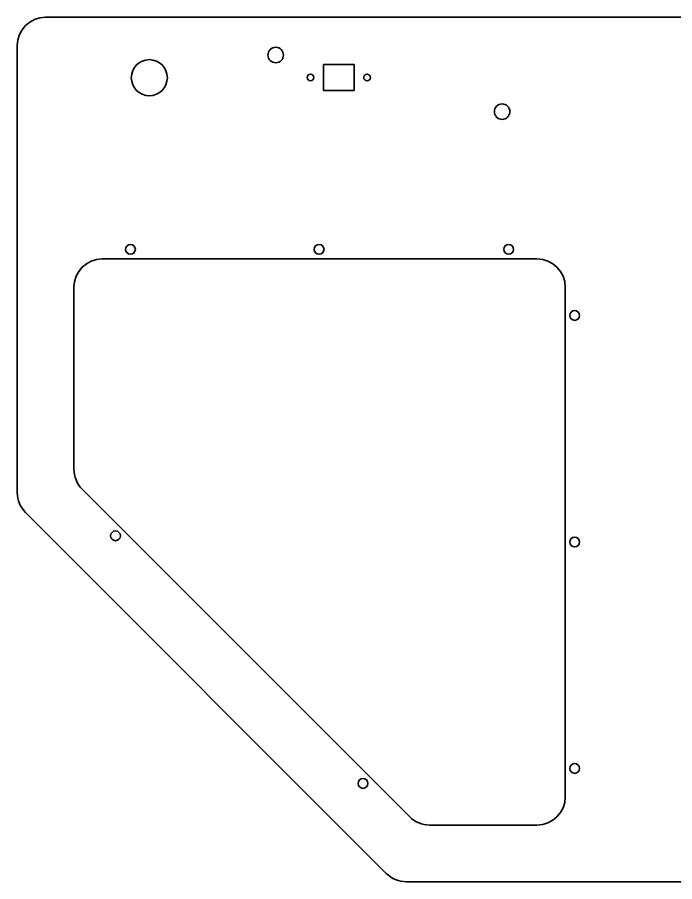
# Model space of a CAD drawing. Extents: x -697 to 0, y 0 to 458.
# Drawn here: x -697 to -348.5, y 0 to 458 of the extents above; entities that cross this region are included whole.
import ezdxf

# ---------------------------------------------------------------- set-up
doc = ezdxf.new("R2010")
doc.units = 0

msp = doc.modelspace()

# ---------------------------------------------------------------- linework, layer by layer
at = {"color": 7, "lineweight": 35}
for p, q in [((-682, 458.033808), (0, 458.033808)), ((-697, 206.213203), (-697, 443.033808)), ((-421.510998, 330.033808), (-652, 330.033808)), ((-667, 315.033808), (-667, 218.63961)), ((-406.510998, 45), (-406.510998, 315.033808)), ((-662.606602, 208.033009), (-488.966991, 34.393398)), ((-501.393398, 4.393398), (-692.606602, 195.606602)), ((-478.36039, 30), (-421.510998, 30)), ((0, 0), (-490.786797, 0))]:
    msp.add_line(p, q, dxfattribs=at)
at = {"color": 7, "lineweight": 35, "ltscale": 0.34375}
for p, q in [((-534.725, 419.283808), (-534.725, 433.033808)), ((-518.475, 433.033808), (-518.475, 419.283808))]:
    msp.add_line(p, q, dxfattribs=at)
at = {"color": 7, "lineweight": 35, "ltscale": 0.40625}
for p, q in [((-518.475, 433.033808), (-534.725, 433.033808)), ((-534.725, 419.283808), (-518.475, 419.283808))]:
    msp.add_line(p, q, dxfattribs=at)
at = {"color": 7, "lineweight": 35}
for centre, radius in [((-560, 438.033808), 4.1), ((-627, 426.033808), 9.55), ((-541.6, 426.158808), 1.75), ((-511.6, 426.158808), 1.75), ((-440, 408.033808), 4.1), ((-637, 335.033808), 2.6), ((-537, 335.033808), 2.6), ((-436.510998, 335.033808), 2.6), ((-401.510998, 300.033808), 2.6), ((-644.928911, 183.28425), 2.6), ((-401.510998, 180.016904), 2.6), ((-401.510998, 60), 2.6), ((-513.715722, 52.071061), 2.6)]:
    msp.add_circle(centre, radius, dxfattribs=at)
for centre, radius, start, end in [((-681.99997, 443.033778), 15.00003, 90.000115, 179.999885), ((-651.99997, 315.033778), 15.00003, 90.000115, 179.999885), ((-421.511028, 315.033778), 15.00003, 0.000115, 89.999885), ((-651.999817, 218.639686), 15.000183, 180.000289, 224.999711), ((-681.999817, 206.213279), 15.000183, 180.000289, 224.999711), ((-421.511028, 45.00003), 15.00003, 270.000115, 359.999885), ((-478.360314, 45.000183), 15.000183, 225.000289, 269.999711), ((-490.786721, 15.000183), 15.000183, 225.000289, 269.999711)]:
    msp.add_arc(centre, radius, start, end, dxfattribs=at)

doc.saveas('drawing.dxf')
